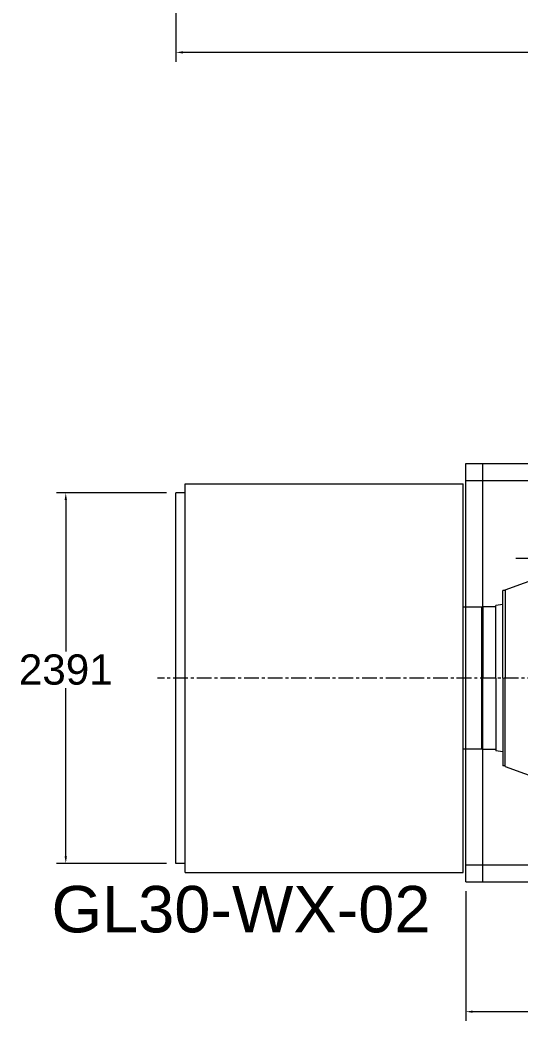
# Model space of a CAD drawing. Header units: millimetres. Extents: x 907 to 806139, y 2004 to 615514.
# Drawn here: x 285724 to 367828, y 180176 to 344287 of the extents above; entities that cross this region are included whole.
import ezdxf

# ---------------------------------------------------------------- set-up
doc = ezdxf.new("R2010")
doc.units = ezdxf.units.MM
doc.header["$LTSCALE"] = 25.4
doc.linetypes.add('CENTER', pattern=[50.8, 31.75, -6.35, 6.35, -6.35])
doc.layers.get('Defpoints').update_dxf_attribs({"lineweight": 5})
doc.layers.add('CAXA1', color=5, linetype='CENTER', lineweight=5)
doc.styles.add('Roman', font='arial.ttf')
doc.styles.get("Standard").update_dxf_attribs({"font": 'arial.ttf'})
doc.dimstyles.new('ISO-25', dxfattribs={"dimscale": 30, "dimtxt": 38.1, "dimasz": 38.1, "dimexe": 50.8, "dimexo": 50.8, "dimgap": 15.875, "dimtad": 1, "dimtih": 1, "dimtoh": 1, "dimdec": 1, "dimlfac": 0.03937, "dimdsep": 46, "dimtxsty": 'Standard', "dimcen": 63.5, "dimclrd": 7, "dimclre": 7, "dimclrt": 7, "dimadec": 0, "dimazin": 0, "dimtfac": 1, "dimtdec": 1, "dimtmove": 0, "dimatfit": 3, "dimfxl": 25.4, "dimlwd": 5, "dimlwe": 5, "dimarcsym": 0})

# ---------------------------------------------------------------- blocks, each defined once
blk = doc.blocks.new('*D145')
at = {"color": 7, "linetype": 'Continuous', "lineweight": 5, "transparency": 16777216}
for p, q in [((358775, 201459), (358775, 180176)), ((503555, 201459), (503555, 180176)), ((502412, 181700), (359918, 181700))]:
    blk.add_line(p, q, dxfattribs=at)
at = {"color": 7, "transparency": 16777216}
for points in [[(359918, 181891), (359918, 181510), (358775, 181700)], [(502412, 181891), (502412, 181510), (503555, 181700)]]:
    blk.add_solid(points, dxfattribs=at)
at = {"layer": 'Defpoints', "color": 0, "transparency": 16777216}
for p in [(358775, 202983), (503555, 202983), (358775, 181700)]:
    blk.add_point(p, dxfattribs=at)
at = {"color": 7, "lineweight": 5, "transparency": 16777216, "insert": (430920, 184653), "char_height": 4953, "attachment_point": 5, "style": 'Roman'}
blk.add_mtext('D', dxfattribs=at)
blk = doc.blocks.new('*D156')
at = {"color": 7, "linetype": 'Continuous', "lineweight": 5, "transparency": 16777216}
for p, q in [((311273, 368840), (311273, 337458)), ((503555, 359082), (503555, 337458)), ((502412, 338982), (312416, 338982))]:
    blk.add_line(p, q, dxfattribs=at)
at = {"color": 7, "transparency": 16777216}
for points in [[(312416, 339173), (312416, 338792), (311273, 338982)], [(502412, 339173), (502412, 338792), (503555, 338982)]]:
    blk.add_solid(points, dxfattribs=at)
at = {"layer": 'Defpoints', "color": 0, "transparency": 16777216}
for p in [(311273, 370364), (503555, 360606), (311273, 338982)]:
    blk.add_point(p, dxfattribs=at)
at = {"color": 7, "lineweight": 5, "transparency": 16777216, "insert": (407414, 342020), "char_height": 4953, "attachment_point": 5, "style": 'Roman'}
blk.add_mtext('C', dxfattribs=at)
blk = doc.blocks.new('*D148')
at = {"color": 7, "linetype": 'Continuous', "lineweight": 5, "transparency": 16777216}
for p, q in [((309749, 266741), (291700, 266741)), ((293224, 265598), (293224, 240771)), ((293224, 207160), (293224, 234758)), ((309749, 206017), (291700, 206017))]:
    blk.add_line(p, q, dxfattribs=at)
at = {"color": 7, "transparency": 16777216}
for points in [[(293034, 265598), (293415, 265598), (293224, 266741)], [(293034, 207160), (293415, 207160), (293224, 206017)]]:
    blk.add_solid(points, dxfattribs=at)
at = {"layer": 'Defpoints', "color": 0, "transparency": 16777216}
for p in [(293224, 266741), (311273, 266741), (311273, 206017)]:
    blk.add_point(p, dxfattribs=at)
at = {"color": 7, "lineweight": 5, "transparency": 16777216, "insert": (293224, 237765), "char_height": 4953, "attachment_point": 5, "style": 'Roman'}
blk.add_mtext('2391', dxfattribs=at)

msp = doc.modelspace()

# ---------------------------------------------------------------- linework, layer by layer
at = {"color": 7, "lineweight": 5}
for p, q in [((358774.86, 202982.69), (358774.86, 271562.69)), ((358774.86, 271562.69), (503554.86, 271562.69)), ((361568.86, 202982.69), (361568.86, 271562.69)), ((312791.26, 204498.97), (312791.26, 268258.99)), ((312791.26, 268258.99), (358354.87, 268258.99)), ((358354.87, 204498.97), (358354.87, 268258.99)), ((358774.86, 268768.69), (503554.86, 268768.69)), ((311273.16, 206017.06), (311273.16, 266740.9)), ((312791.26, 266740.9), (311273.16, 266740.9)), ((365263.73, 250849.63), (376930.78, 255095.8)), ((364830.21, 236378.98), (364830.22, 250735.06)), ((365263.73, 250735.06), (364830.22, 250735.06)), ((365263.73, 250849.63), (365263.73, 236378.98)), ((361391.06, 248022.77), (358354.87, 248022.77)), ((361391.06, 224735.18), (361391.06, 248022.77)), ((361629.82, 248068.06), (361568.86, 248007.1)), ((361568.86, 248007.1), (361568.86, 236378.98)), ((363702.46, 248068.06), (361629.82, 248068.06)), ((364830.22, 248448.69), (363702.46, 248300.19)), ((363702.46, 236378.98), (363702.46, 248300.19)), ((361568.86, 224750.86), (361568.86, 236378.98)), ((363702.46, 236378.98), (363702.46, 224465.73)), ((364830.22, 236378.98), (364830.22, 222891.62)), ((365263.73, 221908.33), (365263.73, 236378.98)), ((361391.06, 224735.18), (358354.87, 224735.18)), ((361629.82, 224689.9), (361568.86, 224750.86)), ((363702.46, 224689.9), (361629.82, 224689.9)), ((364830.22, 224309.27), (363702.46, 224457.76)), ((364830.22, 222891.62), (364830.22, 222022.9)), ((365263.73, 222022.9), (364830.22, 222022.9)), ((365263.73, 221908.33), (376930.78, 217662.16)), ((312791.26, 206017.06), (311273.16, 206017.06)), ((358774.86, 205776.69), (503554.86, 205776.69)), ((312791.26, 204498.97), (358354.87, 204498.97)), ((358774.86, 202982.69), (503554.86, 202982.69))]:
    msp.add_line(p, q, dxfattribs=at)
at = {"layer": 'CAXA1', "linetype": 'CENTER', "lineweight": 5, "ltscale": 3}
for p, q in [((367005.05, 256038.58), (403681.41, 256089.38)), ((487446.45, 236378.98), (308230.31, 236378.98))]:
    msp.add_line(p, q, dxfattribs=at)

# ---------------------------------------------------------------- texts
at = {"color": 7, "linetype": 'Continuous', "lineweight": 5, "insert": (290888.67, 202318.91), "char_height": 7620, "attachment_point": 1, "style": 'Roman'}
msp.add_mtext_dynamic_manual_height_columns('GL30-WX-02', width=82403.9018, gutter_width=25.4, heights=[0], dxfattribs=at)

# ---------------------------------------------------------------- dimensions: what is measured, and where the dimension line sits
at = {"color": 7, "lineweight": 5}
dim = msp.add_linear_dim(base=(311273.16, 338982.48), p1=(503554.86, 360605.85), p2=(311273.16, 370364.13), angle=180, text='C', dimstyle='ISO-25', override={"dimscale": 30, "dimtxt": 165.1, "dimpost": '\\X', "dimtxsty": 'Roman', "dimtmove": 1}, dxfattribs=at)
dim.commit()
dim.dimension.update_dxf_attribs({"geometry": '*D156', "text_midpoint": (407414.01, 342019.69)})
dim = msp.add_linear_dim(base=(293224.41, 266740.9), p1=(311273.16, 206017.06), p2=(311273.16, 266740.9), angle=270, dimstyle='ISO-25', override={"dimscale": 30, "dimtxt": 165.1, "dimdec": 0, "dimpost": '\\X', "dimtxsty": 'Roman', "dimtmove": 1}, dxfattribs=at)
dim.commit()
dim.dimension.update_dxf_attribs({"geometry": '*D148', "text_midpoint": (293224.41, 237764.62), "dimtype": 160})
dim = msp.add_linear_dim(base=(358774.86, 181700.46), p1=(503554.86, 202982.69), p2=(358774.86, 202982.69), angle=180, text='D', dimstyle='ISO-25', override={"dimscale": 30, "dimtxt": 165.1, "dimpost": '\\X', "dimtxsty": 'Roman', "dimtmove": 1}, dxfattribs=at)
dim.commit()
dim.dimension.update_dxf_attribs({"geometry": '*D145', "text_midpoint": (430919.95, 181700.46), "dimtype": 160})

doc.saveas('drawing.dxf')
